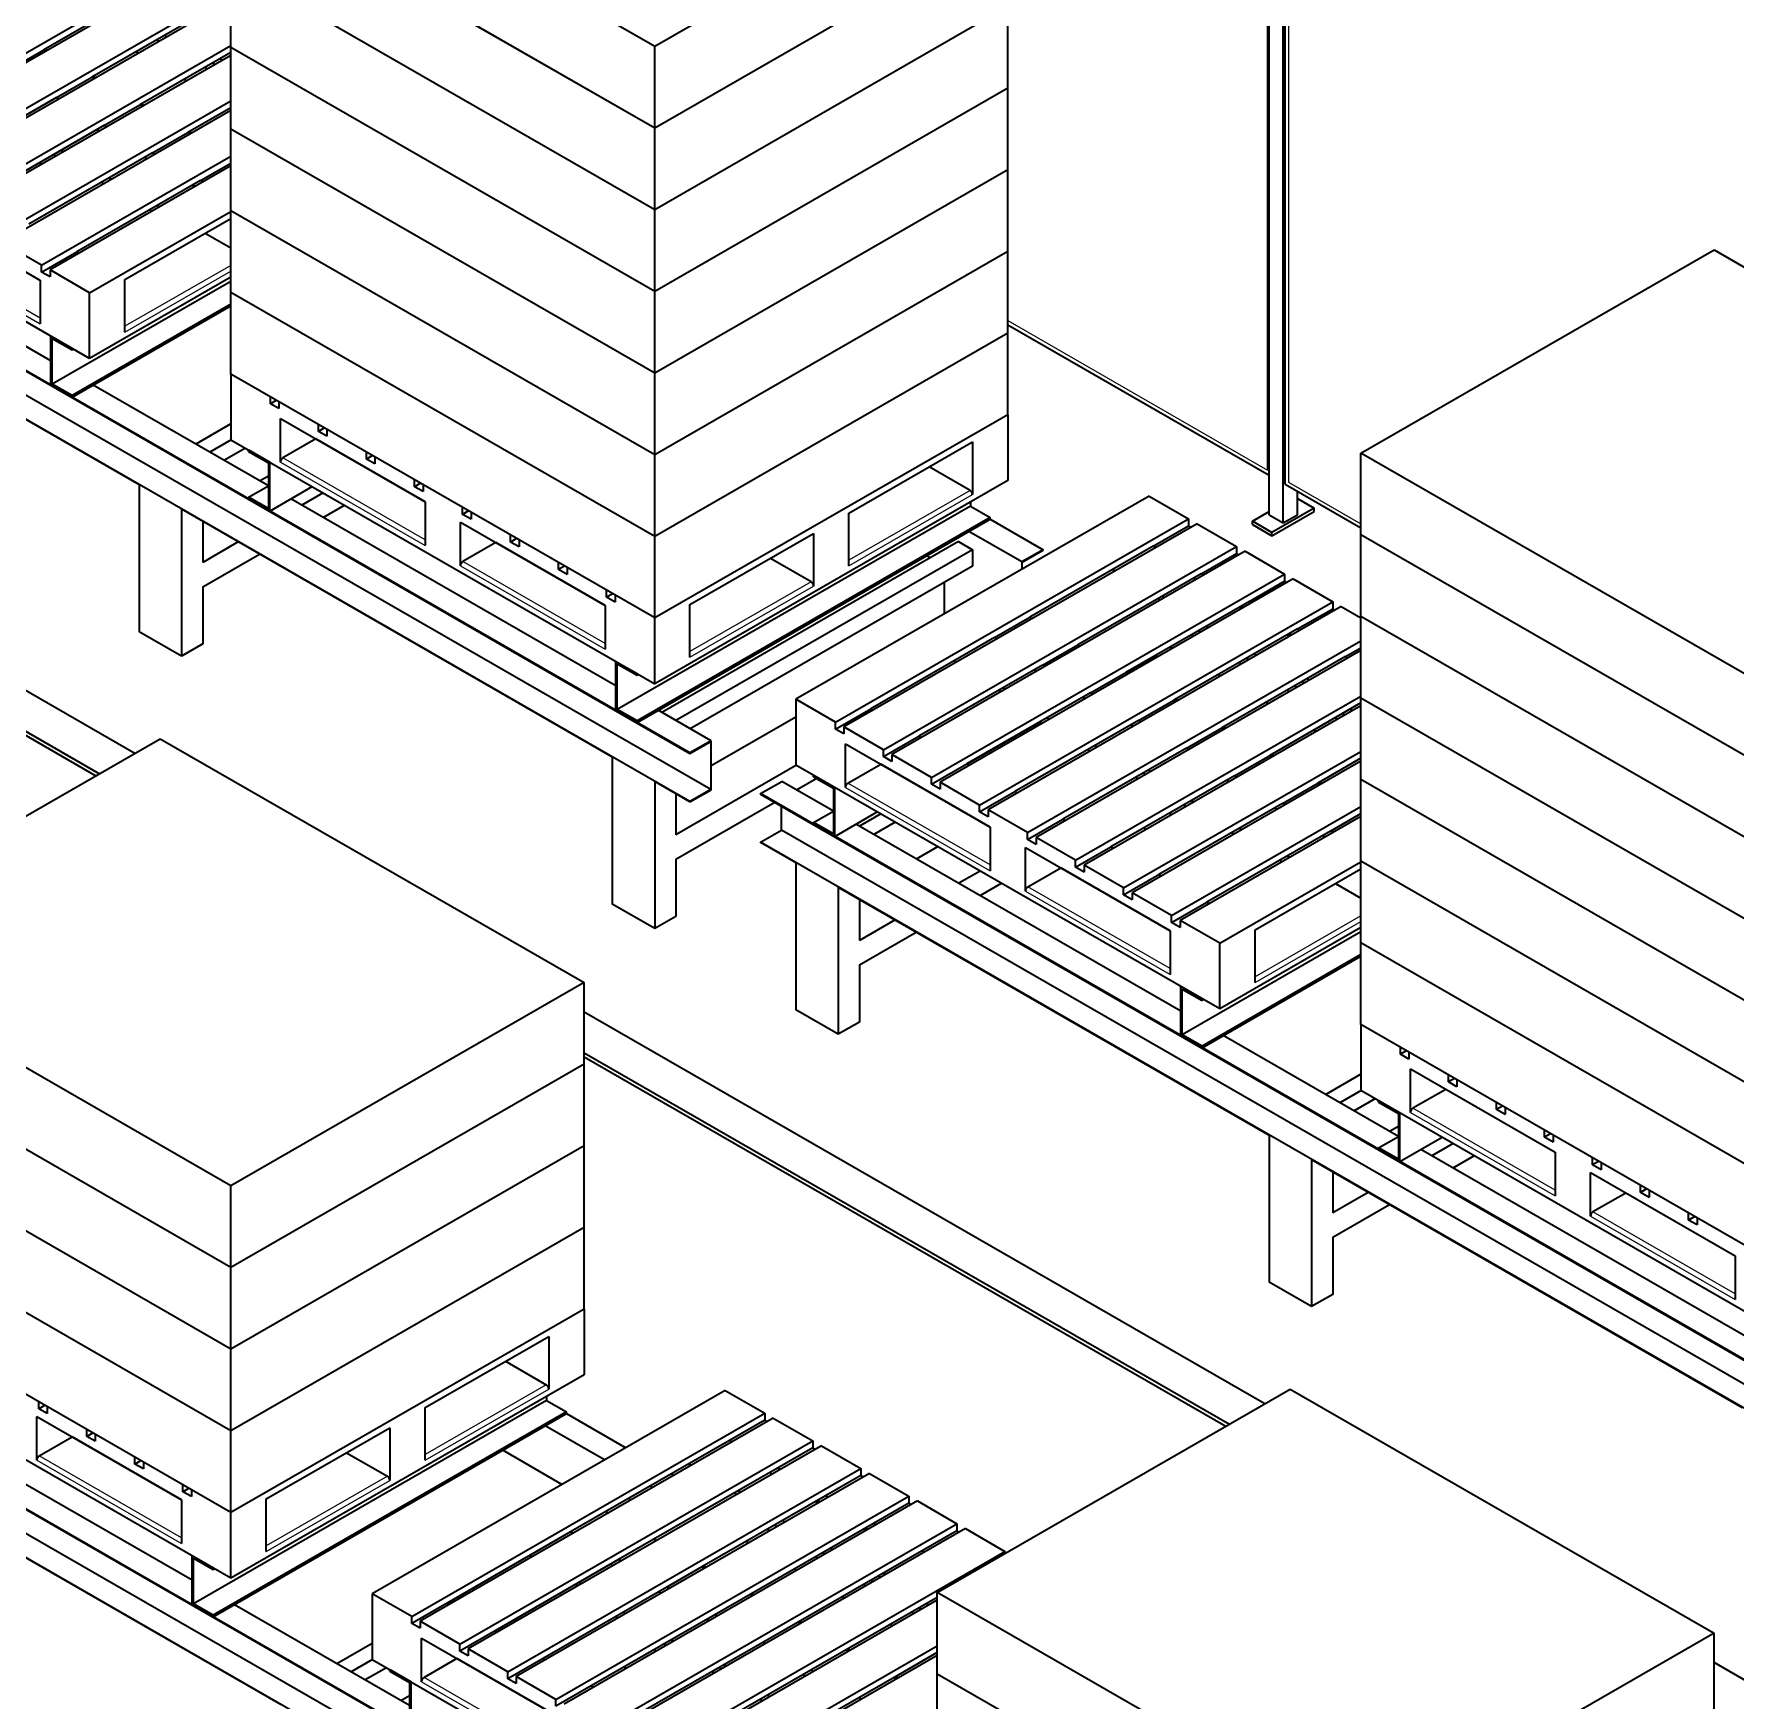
# Model space of a CAD drawing. Header units: millimetres. Extents: x 0 to 84100, y 0 to 59400.
# Drawn here: x 59132 to 62540, y 23978 to 27317 of the extents above; entities that cross this region are included whole.
import ezdxf

# ---------------------------------------------------------------- set-up
doc = ezdxf.new("R2010")
doc.units = ezdxf.units.MM
doc.header["$LTSCALE"] = 100
doc.layers.add('Visible (ISO)', color=7, linetype='Continuous', lineweight=35)
doc.layers.add('Visible Narrow (ISO)', color=7, linetype='Continuous', lineweight=25)

msp = doc.modelspace()

# ---------------------------------------------------------------- linework, layer by layer
at = {"layer": 'Visible (ISO)'}
for p, q in [((61605.61, 26354.1), (61605.61, 28227.92)), ((61633.89, 26337.81), (61633.89, 28211.63)), ((61637.43, 26415.06), (61637.43, 28213.66)), ((60375.24, 27291.79), (59548.54, 27767.85)), ((61082.35, 27698.99), (60375.24, 27291.79)), ((60375.24, 27128.28), (59526.71, 27616.92)), ((60375.24, 27128.27), (59526.71, 27616.91)), ((61082.35, 27535.48), (60375.24, 27128.28)), ((61082.35, 27535.47), (60375.24, 27128.27)), ((58763.04, 27075.58), (59470.15, 27482.78)), ((59487.12, 27473.01), (58780.01, 27065.81)), ((60375.24, 26964.76), (59526.71, 27453.4)), ((60375.24, 26964.76), (59526.71, 27453.39)), ((59526.71, 27289.88), (59526.71, 27453.39)), ((58859.21, 27020.2), (59526.71, 27404.6)), ((59399.44, 27428.16), (59151.95, 27285.64)), ((59526.71, 27385.05), (58876.18, 27010.43)), ((59495.6, 27372.78), (59248.12, 27230.26)), ((61082.35, 27371.96), (60375.24, 26964.76)), ((61082.35, 27371.95), (60375.24, 26964.76)), ((61082.35, 27208.44), (61082.35, 27371.95)), ((59378.91, 27305.59), (59383.82, 27302.76)), ((59398.29, 27311.09), (59393.39, 27313.92)), ((58955.37, 26964.83), (59526.71, 27293.84)), ((59526.71, 27274.29), (58972.34, 26955.05)), ((59081.24, 27244.92), (59151.95, 27285.64)), ((59151.95, 27285.64), (59156.85, 27282.82)), ((59160.04, 27284.66), (59155.14, 27287.48)), ((59341.39, 27278.33), (59336.49, 27281.15)), ((59526.71, 27279.94), (59344.28, 27174.88)), ((59505.17, 27267.53), (59510.07, 27264.71)), ((60375.24, 26801.25), (59526.71, 27289.88)), ((59526.71, 27289.87), (59526.72, 27289.88)), ((60375.24, 26801.24), (59526.71, 27289.87)), ((59526.71, 27126.36), (59526.71, 27289.87)), ((60375.24, 27128.28), (60375.24, 27291.79)), ((59177.41, 27189.54), (59248.12, 27230.26)), ((59248.12, 27230.26), (59253.02, 27227.44)), ((59256.21, 27229.28), (59251.31, 27232.1)), ((59475.08, 27250.21), (59479.98, 27247.38)), ((59494.45, 27255.72), (59489.55, 27258.54)), ((59437.56, 27222.95), (59432.65, 27225.77)), ((61082.35, 27208.44), (60375.24, 26801.25)), ((61082.35, 27208.43), (60375.24, 26801.24)), ((61082.35, 27208.44), (61082.35, 27208.43)), ((61082.35, 27044.92), (61082.35, 27208.43)), ((59177.41, 27189.54), (58929.92, 27047.03)), ((59051.54, 26909.45), (59526.71, 27183.08)), ((59526.71, 27163.54), (59068.51, 26899.67)), ((59182.31, 27186.72), (59177.41, 27189.54)), ((59273.57, 27134.17), (59344.28, 27174.88)), ((59344.28, 27174.88), (59349.19, 27172.06)), ((59352.38, 27173.9), (59347.47, 27176.72)), ((59526.71, 27169.18), (59440.45, 27119.51)), ((59243.87, 26667.06), (58440.43, 27129.74)), ((59273.57, 27134.17), (59026.08, 26991.65)), ((59278.47, 27131.34), (59273.57, 27134.17)), ((60375.24, 26964.76), (60375.24, 27128.27)), ((59262.58, 27122.19), (59257.68, 27125.01)), ((59257.95, 27125.17), (59262.86, 27122.35)), ((59369.74, 27078.79), (59440.45, 27119.51)), ((59440.45, 27119.51), (59445.35, 27116.68)), ((59448.54, 27118.52), (59443.64, 27121.34)), ((60375.24, 26637.73), (59526.71, 27126.36)), ((60375.24, 26637.72), (59526.71, 27126.36)), ((59526.71, 26962.85), (59526.71, 27126.36)), ((59526.71, 27126.36), (59526.72, 27126.36)), ((58354.54, 27080.27), (60445.95, 25875.91)), ((60445.95, 25876.73), (58355.25, 27080.68)), ((59369.74, 27078.79), (59122.25, 26936.27)), ((59144.88, 27060.06), (59144.88, 27054.41)), ((59147.71, 26854.07), (59526.71, 27072.32)), ((59176.26, 27072.48), (59171.35, 27075.3)), ((59186.97, 27084.29), (59191.87, 27081.47)), ((59358.75, 27066.81), (59353.85, 27069.64)), ((59354.12, 27069.79), (59359.02, 27066.97)), ((59374.64, 27075.96), (59369.74, 27078.79)), ((60487.67, 25803.46), (58366.35, 27025.05)), ((59166.09, 26662.61), (58515.55, 27037.23)), ((59526.71, 27052.78), (59164.68, 26844.3)), ((59283.14, 27028.92), (59288.04, 27026.09)), ((59465.9, 27023.41), (59526.71, 27058.43)), ((61082.35, 27044.92), (60375.24, 26637.73)), ((61082.35, 27044.92), (60375.24, 26637.72)), ((61082.35, 26881.41), (61082.35, 27044.92)), ((61082.35, 27044.92), (61082.35, 27044.92)), ((60445.95, 25779.44), (58324.63, 27001.03)), ((58854.96, 26990.76), (59144.88, 26823.81)), ((59465.9, 27023.41), (59218.42, 26880.89)), ((59272.42, 27017.1), (59267.52, 27019.92)), ((59454.92, 27011.43), (59450.01, 27014.26)), ((59450.29, 27014.41), (59455.19, 27011.59)), ((59470.81, 27020.58), (59465.9, 27023.41)), ((59243.87, 26798.69), (59526.71, 26961.57)), ((59368.59, 26961.72), (59363.69, 26964.54)), ((59379.3, 26973.54), (59384.21, 26970.71)), ((60375.24, 26474.21), (59526.71, 26962.85)), ((60375.24, 26474.2), (59526.71, 26962.84)), ((59526.71, 26799.33), (59526.71, 26962.84)), ((59526.71, 26962.84), (59526.72, 26962.84)), ((60375.24, 26801.25), (60375.24, 26964.76)), ((59144.88, 26823.5), (58925.68, 26949.73)), ((59314.58, 26825.51), (59526.71, 26947.67)), ((59342.87, 26413.85), (58480.2, 26910.62)), ((59147.71, 26854.07), (59068.51, 26899.67)), ((59475.47, 26918.16), (59526.71, 26888.65)), ((59147.71, 26840.17), (59218.42, 26880.89)), ((59218.42, 26880.89), (59223.32, 26878.07)), ((61082.35, 26881.41), (60375.24, 26474.21)), ((61082.35, 26881.4), (60375.24, 26474.2)), ((61082.35, 26717.89), (61082.35, 26881.4)), ((61082.35, 26881.4), (61082.35, 26881.4)), ((61789.46, 26477.4), (62496.56, 26884.6)), ((62496.56, 26884.6), (63345.09, 26395.96)), ((59144.88, 26823.81), (59144.88, 26736.34)), ((59147.71, 26840.17), (59147.71, 26854.07)), ((59164.68, 26830.4), (59147.71, 26840.17)), ((59243.87, 26798.69), (59164.68, 26844.3)), ((59164.68, 26844.3), (59164.68, 26830.4)), ((59526.71, 26821.43), (59168.92, 26615.39)), ((59526.71, 26829.94), (59243.87, 26667.06)), ((59314.58, 26720.05), (59314.58, 26825.51)), ((59243.87, 26667.06), (59243.87, 26798.69)), ((60375.24, 26310.69), (59526.71, 26799.33)), ((60375.24, 26310.68), (59526.71, 26799.32)), ((59526.71, 26635.81), (59526.71, 26799.32)), ((59526.71, 26799.32), (59526.72, 26799.32)), ((60375.24, 26637.73), (60375.24, 26801.24)), ((59526.71, 26775.83), (59208.52, 26592.59)), ((59208.52, 26589.32), (59526.71, 26772.56)), ((61082.35, 26734.71), (61605.61, 26433.38)), ((59166.09, 26711.86), (59208.52, 26687.42)), ((59166.09, 26613.75), (59166.09, 26711.86)), ((59168.92, 26615.39), (59168.92, 26706.96)), ((59168.92, 26706.96), (59208.52, 26684.15)), ((59208.52, 26684.15), (59208.52, 26687.42)), ((59208.52, 26684.15), (59211.36, 26685.79)), ((61082.35, 26717.89), (60375.24, 26310.69)), ((61082.35, 26717.88), (60375.24, 26310.68)), ((61082.35, 26717.89), (61082.35, 26717.88)), ((61082.35, 26554.37), (61082.35, 26717.88)), ((59334.04, 25875.9), (57971.08, 26660.77)), ((60375.24, 26147.18), (59526.71, 26635.81)), ((59526.72, 26635.81), (59526.72, 26504.19)), ((60375.24, 26474.21), (60375.24, 26637.72)), ((59166.09, 26613.75), (59208.52, 26589.32)), ((59208.52, 26592.59), (59168.92, 26615.39)), ((59208.52, 26589.32), (59208.52, 26592.59)), ((59601.66, 26411.79), (59250.94, 26613.75)), ((59605.91, 26576.31), (59605.91, 26590.2)), ((59617.98, 26583.26), (59605.91, 26576.31)), ((57971.08, 26579.33), (59263.33, 25835.18)), ((57971.08, 26571.16), (59256.23, 25831.09)), ((59622.88, 26566.53), (59605.91, 26576.31)), ((59622.88, 26580.43), (59622.88, 26566.53)), ((61082.35, 26554.37), (60375.24, 26147.18)), ((61082.35, 26554.37), (61082.35, 26422.75)), ((59526.72, 26536.19), (59456.17, 26495.57)), ((59625.71, 26459.44), (59625.71, 26546.92)), ((59625.71, 26546.92), (59915.62, 26379.97)), ((59702.08, 26520.93), (59702.08, 26534.83)), ((59714.14, 26527.88), (59702.08, 26520.93)), ((59719.05, 26511.16), (59702.08, 26520.93)), ((59719.05, 26525.05), (59719.05, 26511.16)), ((59527.21, 26503.9), (59484.45, 26479.28)), ((59555.6, 26487.55), (59512.85, 26462.93)), ((59526.72, 26504.19), (60375.24, 26015.55)), ((59562.07, 26483.83), (59604.5, 26459.39)), ((59562.07, 26480.56), (59562.07, 26483.83)), ((59562.07, 26480.56), (59601.67, 26457.75)), ((59696.42, 26505.88), (59630.66, 26468.02)), ((59696.42, 26506.2), (59696.42, 26505.88)), ((59696.42, 26505.88), (59696.7, 26506.04)), ((59915.62, 26379.65), (59696.42, 26505.88)), ((59712.31, 26497.05), (59712.04, 26496.89)), ((60764.15, 26357.24), (61011.64, 26499.75)), ((61011.64, 26499.75), (61011.64, 26394.29)), ((59601.67, 26457.75), (59601.67, 26366.19)), ((59604.5, 26361.29), (59604.5, 26459.39)), ((59776.01, 26460.05), (59776.28, 26460.21)), ((59798.26, 26447.55), (59797.99, 26447.4)), ((59798.24, 26465.55), (59798.24, 26479.45)), ((59810.31, 26472.5), (59798.24, 26465.55)), ((59815.22, 26455.78), (59798.24, 26465.55)), ((59815.22, 26469.67), (59815.22, 26455.78)), ((60375.24, 26310.69), (60375.24, 26474.2)), ((61006.69, 26402.86), (60925.04, 26449.88)), ((62637.99, 25988.76), (61789.46, 26477.4)), ((61789.46, 26313.89), (61789.46, 26477.4)), ((59342.87, 26413.85), (59342.87, 26119.53)), ((59562.07, 26388.99), (59601.67, 26411.79)), ((59584.05, 26421.93), (59601.67, 26432.07)), ((59840.58, 26422.87), (59840.85, 26423.03)), ((59894.41, 26410.17), (59894.41, 26424.07)), ((59906.48, 26417.12), (59894.41, 26410.17)), ((59911.38, 26414.3), (59911.38, 26400.4)), ((61082.35, 26422.75), (60375.24, 26015.55)), ((61637.43, 26415.06), (61789.46, 26327.51)), ((59601.67, 26366.19), (59562.07, 26388.99)), ((59562.07, 26385.72), (59562.07, 26388.99)), ((59562.07, 26385.72), (59604.5, 26361.29)), ((59604.5, 26361.29), (59689.68, 26410.34)), ((60297.46, 26011.1), (59646.92, 26385.72)), ((59711.66, 26397.68), (59668.9, 26373.06)), ((59911.38, 26400.4), (59894.41, 26410.17)), ((59915.62, 26379.97), (59915.62, 26292.49)), ((61365.19, 26391.49), (60658.09, 25984.3)), ((61007.4, 26379.58), (61007.4, 26371.07)), ((61365.19, 26391.49), (61444.39, 26345.89)), ((61662.18, 26354.1), (61662.18, 26400.81)), ((61662.18, 26386.67), (61695.77, 26367.33)), ((59427.72, 26364.98), (59427.72, 26070.67)), ((60290.39, 25868.2), (59427.72, 26364.98)), ((59711.5, 26348.54), (59754.25, 26373.16)), ((59990.58, 26354.79), (59990.58, 26368.69)), ((60002.64, 26361.74), (59990.58, 26354.79)), ((60007.55, 26345.02), (59990.58, 26354.79)), ((60007.55, 26358.92), (60007.55, 26345.02)), ((61007.4, 26371.07), (60300.29, 25963.88)), ((61047, 26348.27), (60339.89, 25941.08)), ((60339.89, 25937.81), (61047, 26345)), ((60737.28, 25938.69), (61444.39, 26345.89)), ((60764.15, 26251.77), (60764.15, 26357.24)), ((61007.4, 26371.07), (61047, 26348.27)), ((61047, 26345), (61047, 26348.27)), ((61047, 26345), (61153.06, 26283.92)), ((61444.39, 26345.89), (61444.39, 26331.99)), ((61572.02, 26340.86), (61605.61, 26360.21)), ((61605.61, 26354.1), (61633.89, 26337.81)), ((61695.77, 26367.33), (61610.91, 26318.47)), ((61610.91, 26311.93), (61695.77, 26360.79)), ((61633.89, 26337.81), (61662.18, 26354.1)), ((61695.77, 26360.79), (61695.77, 26367.33)), ((59470.15, 26340.55), (59470.15, 26258.61)), ((59986.34, 26251.77), (59986.34, 26339.25)), ((59986.34, 26339.25), (60276.25, 26172.3)), ((60086.74, 26299.41), (60086.74, 26313.31)), ((60375.24, 26147.18), (60375.24, 26310.68)), ((60445.95, 26174), (60693.44, 26316.52)), ((60693.44, 26316.52), (60693.44, 26211.05)), ((61461.36, 26336.12), (60754.25, 25928.92)), ((61110.63, 26259.49), (61004.57, 26320.57)), ((61373.68, 26291.27), (61444.39, 26331.99)), ((61444.39, 26331.99), (61449.29, 26329.17)), ((61461.36, 26336.12), (61540.56, 26290.51)), ((61572.02, 26334.32), (61572.02, 26340.86)), ((61610.91, 26318.47), (61572.02, 26340.86)), ((61572.02, 26334.32), (61610.91, 26311.93)), ((61610.91, 26311.93), (61610.91, 26318.47)), ((62637.99, 25825.25), (61789.46, 26313.89)), ((61789.46, 26313.88), (61789.46, 26313.89)), ((62637.99, 25825.25), (61789.46, 26313.88)), ((61789.46, 26150.37), (61789.46, 26313.88)), ((59541.3, 26299.58), (59470.15, 26258.61)), ((60057.05, 26298.21), (59991.28, 26260.35)), ((60057.05, 26298.53), (60057.05, 26298.21)), ((60276.25, 26171.98), (60057.05, 26298.21)), ((60098.81, 26306.36), (60086.74, 26299.41)), ((60103.71, 26289.64), (60086.74, 26299.41)), ((60103.71, 26303.54), (60103.71, 26289.64)), ((60983.36, 26300.08), (60389.5, 25958.1)), ((61011.64, 26283.8), (60417.78, 25941.81)), ((60833.45, 25883.31), (61540.56, 26290.51)), ((61557.53, 26280.74), (60850.42, 25873.54)), ((60983.36, 26300.08), (61011.64, 26283.8)), ((61011.64, 26283.8), (61011.64, 26251.09)), ((61153.06, 26283.92), (61110.63, 26259.49)), ((61111.34, 26259.08), (61153.06, 26283.1)), ((61373.68, 26291.27), (61126.19, 26148.75)), ((61153.06, 26283.1), (61153.06, 26283.92)), ((61378.58, 26288.45), (61373.68, 26291.27)), ((61469.85, 26235.89), (61540.56, 26276.61)), ((61540.56, 26290.51), (61540.56, 26276.61)), ((61540.56, 26276.61), (61545.46, 26273.79)), ((61557.53, 26280.74), (61636.72, 26235.13)), ((59470.15, 26209.55), (59583.89, 26275.05)), ((60182.91, 26244.04), (60182.91, 26257.93)), ((60194.98, 26250.98), (60182.91, 26244.04)), ((60199.88, 26234.26), (60182.91, 26244.04)), ((60199.88, 26248.16), (60199.88, 26234.26)), ((61011.64, 26251.09), (60446.17, 25925.46)), ((60688.49, 26219.63), (60606.84, 26266.65)), ((60926.57, 26267.38), (60919.39, 26271.52)), ((61110.63, 26259.49), (61110.63, 26244.9)), ((61111.34, 26245.31), (61111.34, 26259.08)), ((61294.48, 26240.02), (61294.48, 26245.66)), ((59470.15, 26209.55), (59470.15, 26095.1)), ((60929.62, 25827.93), (61636.72, 26235.13)), ((61653.69, 26225.36), (60946.59, 25818.16)), ((60955.07, 26218.52), (60955.07, 26155.32)), ((61469.85, 26235.89), (61222.36, 26093.37)), ((61454.23, 26226.9), (61459.13, 26224.07)), ((61474.75, 26233.07), (61469.85, 26235.89)), ((61566.01, 26180.51), (61636.72, 26221.23)), ((61636.72, 26235.13), (61636.72, 26221.23)), ((61636.72, 26221.23), (61641.63, 26218.41)), ((61653.69, 26225.36), (61732.89, 26179.75)), ((60279.08, 26188.66), (60279.08, 26202.55)), ((60291.14, 26195.61), (60279.08, 26188.66)), ((60296.05, 26178.88), (60279.08, 26188.66)), ((60296.05, 26192.78), (60296.05, 26178.88)), ((60445.95, 26068.53), (60445.95, 26174)), ((61025.78, 25772.56), (61732.89, 26179.75)), ((61566.01, 26180.51), (61318.52, 26037.99)), ((61383.24, 26186.02), (61388.15, 26183.2)), ((61393.48, 26186.27), (61393.48, 26191.91)), ((61570.91, 26177.69), (61566.01, 26180.51)), ((61732.89, 26179.75), (61732.89, 26165.85)), ((60276.25, 26172.3), (60276.25, 26084.82)), ((60375.24, 26015.55), (60375.24, 26147.18)), ((61749.86, 26169.98), (61042.75, 25762.78)), ((61055.48, 26108.03), (61126.19, 26148.75)), ((61126.19, 26148.75), (61131.09, 26145.93)), ((61547.22, 26169.69), (61552.12, 26166.87)), ((61550.4, 26171.52), (61555.3, 26168.7)), ((61662.18, 26125.13), (61732.89, 26165.85)), ((61732.89, 26165.85), (61737.79, 26163.03)), ((61749.86, 26169.98), (61789.46, 26147.18)), ((62637.99, 25661.74), (61789.46, 26150.37)), ((61789.46, 26150.36), (61789.46, 26150.37)), ((62637.99, 25661.73), (61789.46, 26150.36)), ((61789.46, 25986.86), (61789.46, 26150.36)), ((59427.72, 26070.67), (59342.87, 26119.53)), ((61055.48, 26108.03), (60807.99, 25965.51)), ((61060.38, 26105.21), (61055.48, 26108.03)), ((61662.18, 26125.13), (61414.69, 25982.62)), ((61449.32, 26113.32), (61454.23, 26110.49)), ((61468.7, 26118.83), (61463.79, 26121.65)), ((61479.41, 26130.64), (61484.31, 26127.82)), ((61643.38, 26114.31), (61648.29, 26111.49)), ((61646.56, 26116.14), (61651.46, 26113.32)), ((61667.08, 26122.31), (61662.18, 26125.13)), ((59470.15, 26095.1), (59427.72, 26070.67)), ((61121.95, 25717.18), (61789.46, 26101.57)), ((61789.46, 26082.02), (61138.92, 25707.4)), ((61151.65, 26052.65), (61222.36, 26093.37)), ((61222.36, 26093.37), (61227.26, 26090.55)), ((61379.34, 26072.05), (61319.36, 26037.51)), ((61378.5, 26072.53), (61379.34, 26072.05)), ((61379.34, 26072.05), (61379.34, 26067.37)), ((61411.8, 26086.06), (61406.9, 26088.88)), ((61575.58, 26075.26), (61580.48, 26072.44)), ((61758.34, 26069.76), (61789.46, 26087.67)), ((60297.46, 26060.34), (60339.89, 26035.91)), ((60297.46, 25962.24), (60297.46, 26060.34)), ((60300.29, 25963.88), (60300.29, 26055.44)), ((60300.29, 26055.44), (60339.89, 26032.64)), ((61151.65, 26052.65), (60904.16, 25910.13)), ((60976.28, 26056.78), (60976.28, 26062.43)), ((61136.03, 26043.66), (61140.93, 26040.84)), ((61156.55, 26049.83), (61151.65, 26052.65)), ((61247.81, 25997.27), (61318.52, 26037.99)), ((61318.52, 26037.99), (61323.43, 26035.17)), ((61758.34, 26069.76), (61510.86, 25927.24)), ((61545.49, 26057.94), (61550.39, 26055.11)), ((61564.86, 26063.45), (61559.96, 26066.27)), ((61763.25, 26066.93), (61758.34, 26069.76)), ((60339.89, 26032.64), (60339.89, 26035.91)), ((60339.89, 26032.64), (60342.73, 26034.28)), ((61065.05, 26002.78), (61069.95, 25999.96)), ((61075.28, 26003.03), (61075.28, 26008.68)), ((61507.97, 26030.68), (61503.06, 26033.51)), ((61641.66, 26002.56), (61646.56, 25999.74)), ((61661.03, 26008.07), (61656.13, 26010.89)), ((61671.74, 26019.89), (61676.65, 26017.06)), ((61683.39, 26026.59), (61683.39, 26020.95)), ((60737.28, 25938.69), (60658.09, 25984.3)), ((60658.09, 25984.3), (60658.09, 25852.67)), ((61247.81, 25997.27), (61000.33, 25854.76)), ((61218.12, 25661.8), (61789.46, 25990.81)), ((61236.83, 25985.3), (61231.92, 25988.12)), ((61232.2, 25988.28), (61237.1, 25985.46)), ((61233.03, 25987.8), (61232.76, 25987.64)), ((61789.46, 25971.27), (61235.09, 25652.03)), ((61252.72, 25994.45), (61247.81, 25997.27)), ((61343.98, 25941.9), (61414.69, 25982.62)), ((61414.69, 25982.62), (61419.59, 25979.79)), ((61422.78, 25981.63), (61417.88, 25984.45)), ((61604.13, 25975.3), (61599.23, 25978.13)), ((61789.46, 25976.91), (61607.02, 25871.86)), ((62637.99, 25498.22), (61789.46, 25986.86)), ((62637.99, 25498.21), (61789.46, 25986.85)), ((61789.46, 25823.34), (61789.46, 25986.85)), ((61789.46, 25986.85), (61789.46, 25986.85)), ((60297.46, 25962.24), (60339.89, 25937.81)), ((60339.89, 25941.08), (60300.29, 25963.88)), ((60339.89, 25937.81), (60339.89, 25941.08)), ((60488.38, 25901.16), (60382.31, 25962.24)), ((60488.38, 25851.41), (60658.09, 25949.14)), ((60737.28, 25924.79), (60807.99, 25965.51)), ((60737.28, 25924.79), (60737.28, 25938.69)), ((60807.99, 25965.51), (60812.9, 25962.69)), ((61146.43, 25937.93), (61001.16, 25854.28)), ((61343.98, 25941.9), (61096.49, 25799.38)), ((61150.5, 25935.59), (61145.6, 25938.41)), ((61161.21, 25947.4), (61166.12, 25944.58)), ((61348.88, 25939.07), (61343.98, 25941.9)), ((61737.82, 25947.18), (61742.73, 25944.36)), ((61757.2, 25952.69), (61752.29, 25955.51)), ((61767.91, 25964.51), (61772.81, 25961.68)), ((58678.19, 25498.21), (59385.29, 25905.41)), ((59385.29, 25905.41), (60233.82, 25416.77)), ((60488.38, 25901.16), (60445.95, 25876.73)), ((60488.38, 25803.05), (60488.38, 25901.16)), ((60754.25, 25915.02), (60737.28, 25924.79)), ((60833.45, 25883.31), (60754.25, 25928.92)), ((60754.25, 25928.92), (60754.25, 25915.02)), ((60833.45, 25869.42), (60904.16, 25910.13)), ((60904.16, 25910.13), (60909.06, 25907.31)), ((61332.99, 25929.92), (61328.09, 25932.75)), ((61328.36, 25932.9), (61333.27, 25930.08)), ((61440.15, 25886.52), (61510.86, 25927.24)), ((61510.86, 25927.24), (61515.76, 25924.41)), ((61518.95, 25926.25), (61514.05, 25929.07)), ((61700.3, 25919.92), (61695.4, 25922.75)), ((60290.39, 25868.2), (60290.39, 25573.89)), ((60445.95, 25875.91), (60487.67, 25899.93)), ((60445.95, 25876.73), (60445.95, 25875.91)), ((60487.67, 25899.93), (60487.67, 25803.46)), ((60757.08, 25807.93), (60757.08, 25895.41)), ((60757.08, 25895.41), (61047, 25728.46)), ((60833.45, 25869.42), (60833.45, 25883.31)), ((60850.42, 25859.64), (60833.45, 25869.42)), ((60929.62, 25827.93), (60850.42, 25873.54)), ((60850.42, 25873.54), (60850.42, 25859.64)), ((61440.15, 25886.52), (61192.66, 25744)), ((61246.67, 25880.21), (61241.76, 25883.03)), ((61257.38, 25892.03), (61262.28, 25889.2)), ((61314.28, 25606.42), (61789.46, 25880.06)), ((61445.05, 25883.69), (61440.15, 25886.52)), ((61536.31, 25831.14), (61607.02, 25871.86)), ((61607.02, 25871.86), (61611.93, 25869.03)), ((61615.12, 25870.87), (61610.21, 25873.7)), ((61789.46, 25866.16), (61703.19, 25816.48)), ((60659.18, 25852.04), (60417.67, 25712.96)), ((61506.61, 25364.04), (60658.09, 25852.67)), ((60693.44, 25832.31), (60735.87, 25807.88)), ((60693.44, 25829.04), (60693.44, 25832.31)), ((60762.03, 25816.5), (60827.79, 25854.37)), ((60827.79, 25854.69), (60827.79, 25854.37)), ((60827.79, 25854.37), (60828.07, 25854.53)), ((61047, 25728.14), (60827.79, 25854.37)), ((60843.68, 25845.54), (60843.41, 25845.38)), ((60929.62, 25814.04), (61000.33, 25854.76)), ((61000.33, 25854.76), (61005.23, 25851.93)), ((61789.46, 25860.51), (61331.25, 25596.65)), ((61353.55, 25836.65), (61358.45, 25833.82)), ((61365.19, 25843.35), (61365.19, 25837.71)), ((60375.24, 25819.34), (60375.24, 25525.02)), ((60445.95, 25778.62), (60375.24, 25819.34)), ((60487.67, 25803.46), (60445.95, 25779.44)), ((60445.95, 25778.62), (60488.38, 25803.05)), ((60587.38, 25795.29), (60629.8, 25819.72)), ((60733.03, 25760.27), (60629.8, 25819.72)), ((60659.02, 25802.89), (60698.93, 25825.88)), ((60693.44, 25829.04), (60733.04, 25806.24)), ((60733.04, 25806.24), (60733.04, 25714.67)), ((60735.87, 25709.78), (60735.87, 25807.88)), ((60907.38, 25808.54), (60907.65, 25808.7)), ((60914.83, 25804.56), (60914.56, 25804.41)), ((60929.62, 25814.04), (60929.62, 25827.93)), ((60946.59, 25804.26), (60929.62, 25814.04)), ((61025.78, 25772.56), (60946.59, 25818.16)), ((60946.59, 25818.16), (60946.59, 25804.26)), ((61025.78, 25758.66), (61096.49, 25799.38)), ((61096.49, 25799.38), (61101.4, 25796.55)), ((61536.31, 25831.14), (61288.83, 25688.62)), ((61342.83, 25824.83), (61337.93, 25827.65)), ((61525.33, 25819.16), (61520.42, 25821.99)), ((61520.7, 25822.15), (61525.6, 25819.32)), ((61541.22, 25828.32), (61536.31, 25831.14)), ((61632.48, 25775.76), (61703.19, 25816.48)), ((61703.19, 25816.48), (61708.09, 25813.66)), ((61711.28, 25815.49), (61706.38, 25818.32)), ((62637.99, 25334.7), (61789.46, 25823.34)), ((62637.99, 25334.69), (61789.46, 25823.33)), ((61789.46, 25659.82), (61789.46, 25823.33)), ((61789.46, 25823.33), (61789.46, 25823.33)), ((60417.67, 25794.91), (60417.67, 25712.96)), ((60417.67, 25663.91), (60615.88, 25778.05)), ((60445.95, 25779.44), (60445.95, 25778.62)), ((60587.38, 25794.47), (60587.38, 25795.29)), ((62708.7, 24573.7), (60587.38, 25795.29)), ((60587.38, 25794.47), (62708.7, 24572.88)), ((60629.1, 25722.02), (60629.1, 25770.44)), ((60943.23, 25788.21), (60942.95, 25788.06)), ((61025.78, 25758.66), (61025.78, 25772.56)), ((61632.48, 25775.76), (61384.99, 25633.24)), ((61410.45, 25551.04), (61789.46, 25769.3)), ((61439, 25769.45), (61434.1, 25772.28)), ((61449.71, 25781.27), (61454.62, 25778.44)), ((61621.49, 25763.79), (61616.59, 25766.61)), ((61616.86, 25766.77), (61621.77, 25763.94)), ((61637.38, 25772.94), (61632.48, 25775.76)), ((60693.44, 25737.48), (60733.04, 25760.28)), ((60733.04, 25714.67), (60693.44, 25737.48)), ((60693.44, 25734.21), (60693.44, 25737.48)), ((60693.44, 25734.21), (60735.87, 25709.78)), ((60735.87, 25709.78), (60821.05, 25758.83)), ((61428.83, 25359.59), (60778.29, 25734.21)), ((60828.23, 25754.69), (60785.48, 25730.07)), ((60856.62, 25738.34), (60813.87, 25713.72)), ((61042.75, 25748.89), (61025.78, 25758.66)), ((61028.35, 25738.88), (61028.63, 25739.03)), ((61121.95, 25717.18), (61042.75, 25762.78)), ((61042.75, 25762.78), (61042.75, 25748.89)), ((61121.95, 25703.28), (61192.66, 25744)), ((61192.66, 25744), (61197.56, 25741.18)), ((61407.62, 25757.03), (61407.62, 25751.38)), ((61789.46, 25749.75), (61427.42, 25541.27)), ((61728.65, 25720.38), (61789.46, 25755.4)), ((60587.38, 25698), (60629.1, 25722.02)), ((62708.7, 24476.41), (60587.38, 25698)), ((60587.38, 25697.18), (60587.38, 25698)), ((60658.09, 25656.46), (60587.38, 25697.18)), ((62750.42, 24500.44), (60629.1, 25722.02)), ((61047, 25728.46), (61047, 25640.98)), ((61121.95, 25703.28), (61121.95, 25717.18)), ((61138.92, 25693.51), (61121.95, 25703.28)), ((61218.12, 25661.8), (61138.92, 25707.4)), ((61138.92, 25707.4), (61138.92, 25693.51)), ((61359.57, 25723.71), (61354.67, 25726.54)), ((61728.65, 25720.38), (61481.16, 25577.86)), ((61535.17, 25714.07), (61530.26, 25716.9)), ((61545.88, 25725.89), (61550.78, 25723.07)), ((61717.66, 25708.41), (61712.76, 25711.23)), ((61713.03, 25711.39), (61717.93, 25708.57)), ((61733.55, 25717.56), (61728.65, 25720.38)), ((60417.67, 25663.91), (60417.67, 25549.45)), ((60899.27, 25664.54), (60942.03, 25689.16)), ((61117.71, 25600.26), (61117.71, 25687.74)), ((61117.71, 25687.74), (61407.62, 25520.79)), ((61218.12, 25647.9), (61288.83, 25688.62)), ((61218.12, 25647.9), (61218.12, 25661.8)), ((61288.83, 25688.62), (61293.73, 25685.8)), ((61642.04, 25670.51), (61646.95, 25667.69)), ((60658.09, 25656.46), (60658.09, 25362.14)), ((61026.88, 25640.3), (60984.12, 25615.68)), ((61122.66, 25608.83), (61188.42, 25646.7)), ((61188.42, 25647.02), (61188.42, 25646.7)), ((61407.62, 25520.47), (61188.42, 25646.7)), ((61235.09, 25638.13), (61218.12, 25647.9)), ((61314.28, 25606.42), (61235.09, 25652.03)), ((61235.09, 25652.03), (61235.09, 25638.13)), ((61314.28, 25592.52), (61384.99, 25633.24)), ((61384.99, 25633.24), (61389.9, 25630.42)), ((61506.61, 25495.66), (61789.46, 25658.54)), ((61577.33, 25522.48), (61789.46, 25644.64)), ((61631.33, 25658.69), (61626.43, 25661.52)), ((62637.99, 25171.18), (61789.46, 25659.82)), ((61789.46, 25659.81), (61789.46, 25659.82)), ((62637.99, 25171.18), (61789.46, 25659.81)), ((61789.46, 25496.3), (61789.46, 25659.81)), ((60742.94, 25607.6), (60742.94, 25313.28)), ((61605.61, 25110.82), (60742.94, 25607.6)), ((61026.71, 25591.15), (61069.47, 25615.77)), ((61314.28, 25592.52), (61314.28, 25606.42)), ((61410.45, 25551.04), (61331.25, 25596.65)), ((61331.25, 25596.65), (61331.25, 25582.75)), ((61738.21, 25615.13), (61789.46, 25585.62)), ((60375.24, 25525.02), (60290.39, 25573.89)), ((60785.37, 25583.17), (60785.37, 25501.22)), ((61331.25, 25582.75), (61314.28, 25592.52)), ((61410.45, 25537.14), (61481.16, 25577.86)), ((61481.16, 25577.86), (61486.06, 25575.04)), ((60417.67, 25549.45), (60375.24, 25525.02)), ((60856.51, 25542.19), (60785.37, 25501.22)), ((61410.45, 25537.14), (61410.45, 25551.04)), ((61427.42, 25527.37), (61410.45, 25537.14)), ((61506.61, 25495.66), (61427.42, 25541.27)), ((61427.42, 25541.27), (61427.42, 25527.37)), ((61789.46, 25526.92), (61506.61, 25364.04)), ((59526.72, 25009.58), (58678.19, 25498.21)), ((60785.37, 25452.17), (60899.11, 25517.67)), ((61407.62, 25520.79), (61407.62, 25433.31)), ((61789.46, 25518.41), (61431.66, 25312.37)), ((61506.61, 25364.04), (61506.61, 25495.66)), ((61577.33, 25417.02), (61577.33, 25522.48)), ((62637.99, 25007.67), (61789.46, 25496.3)), ((61789.46, 25496.29), (61789.46, 25496.3)), ((62637.99, 25007.66), (61789.46, 25496.29)), ((61789.46, 25332.78), (61789.46, 25496.29)), ((61789.46, 25472.8), (61471.26, 25289.56)), ((61471.26, 25286.29), (61789.46, 25469.53)), ((60785.37, 25452.17), (60785.37, 25337.71)), ((60233.82, 25416.77), (59526.72, 25009.58)), ((60233.82, 25253.26), (60233.82, 25416.77)), ((61428.83, 25408.83), (61471.26, 25384.4)), ((61428.83, 25310.72), (61428.83, 25408.83)), ((61431.66, 25312.37), (61431.66, 25403.93)), ((61431.66, 25403.93), (61471.26, 25381.13)), ((61596.79, 24572.87), (60233.82, 25357.75)), ((60742.94, 25313.28), (60658.09, 25362.14)), ((61471.26, 25381.13), (61471.26, 25384.4)), ((61471.26, 25381.13), (61474.1, 25382.76)), ((59526.72, 24846.07), (58678.19, 25334.7)), ((59526.72, 24846.06), (58678.19, 25334.69)), ((60785.37, 25337.71), (60742.94, 25313.28)), ((61789.46, 25332.78), (61789.46, 25201.16)), ((62637.99, 24844.15), (61789.46, 25332.78)), ((61428.83, 25310.72), (61471.26, 25286.29)), ((61471.26, 25289.56), (61431.66, 25312.37)), ((61471.26, 25286.29), (61471.26, 25289.56)), ((61864.4, 25108.76), (61513.69, 25310.72)), ((61868.65, 25273.28), (61868.65, 25287.18)), ((60233.82, 25253.26), (59526.72, 24846.07)), ((60233.82, 25253.26), (59526.72, 24846.06)), ((60233.82, 25276.31), (61526.07, 24532.15)), ((60233.82, 25268.13), (61518.98, 24528.06)), ((60233.82, 25253.26), (60233.82, 25253.26)), ((60233.82, 25089.75), (60233.82, 25253.26)), ((61880.72, 25280.23), (61868.65, 25273.28)), ((61885.62, 25263.51), (61868.65, 25273.28)), ((61885.62, 25277.41), (61885.62, 25263.51)), ((61789.46, 25233.17), (61718.91, 25192.54)), ((61888.45, 25156.42), (61888.45, 25243.89)), ((61888.45, 25243.89), (62178.37, 25076.94)), ((61964.82, 25217.9), (61964.82, 25231.8)), ((61976.89, 25224.85), (61964.82, 25217.9)), ((61981.79, 25222.03), (61981.79, 25208.13)), ((61789.95, 25200.88), (61747.2, 25176.25)), ((61789.46, 25201.16), (62637.99, 24712.52)), ((61959.16, 25202.86), (61893.4, 25164.99)), ((61959.16, 25203.17), (61959.16, 25202.86)), ((61959.16, 25202.86), (61959.44, 25203.02)), ((62178.37, 25076.63), (61959.16, 25202.86)), ((61981.79, 25208.13), (61964.82, 25217.9)), ((61975.05, 25194.02), (61974.78, 25193.87)), ((59526.72, 24682.55), (58678.19, 25171.19)), ((59526.72, 24682.54), (58678.19, 25171.18)), ((61818.34, 25184.52), (61775.59, 25159.9)), ((61824.81, 25180.8), (61867.24, 25156.37)), ((61824.81, 25177.53), (61824.81, 25180.8)), ((61824.81, 25177.53), (61864.41, 25154.73)), ((61864.41, 25154.73), (61864.41, 25063.16)), ((61867.24, 25058.26), (61867.24, 25156.37)), ((62038.75, 25157.03), (62039.02, 25157.19)), ((62060.99, 25162.52), (62060.99, 25176.42)), ((62073.05, 25169.47), (62060.99, 25162.52)), ((62077.96, 25152.75), (62060.99, 25162.52)), ((62077.96, 25166.65), (62077.96, 25152.75)), ((61846.79, 25118.9), (61864.41, 25129.05)), ((62061, 25144.53), (62060.73, 25144.37)), ((62103.32, 25119.84), (62103.59, 25120)), ((62157.15, 25107.14), (62157.15, 25121.04)), ((60233.82, 25089.75), (59526.72, 24682.55)), ((60233.82, 25089.74), (59526.72, 24682.54)), ((60233.82, 25089.74), (60233.82, 25089.74)), ((60233.82, 24926.23), (60233.82, 25089.74)), ((61605.61, 25110.82), (61605.61, 24816.5)), ((61824.81, 25085.96), (61864.41, 25108.77)), ((61864.41, 25063.16), (61824.81, 25085.96)), ((61824.81, 25082.69), (61824.81, 25085.96)), ((61824.81, 25082.69), (61867.24, 25058.26)), ((61867.24, 25058.26), (61952.42, 25107.32)), ((62560.2, 24708.07), (61909.67, 25082.69)), ((61974.4, 25094.66), (61931.65, 25070.04)), ((62169.22, 25114.09), (62157.15, 25107.14)), ((62174.12, 25097.37), (62157.15, 25107.14)), ((62174.12, 25111.27), (62174.12, 25097.37)), ((61690.46, 25061.96), (61690.46, 24767.64)), ((62553.13, 24565.18), (61690.46, 25061.96)), ((61974.24, 25045.51), (62016.99, 25070.13)), ((62178.37, 25076.94), (62178.37, 24989.47)), ((62253.32, 25051.77), (62253.32, 25065.66)), ((62265.39, 25058.71), (62253.32, 25051.77)), ((62270.29, 25041.99), (62253.32, 25051.77)), ((62270.29, 25055.89), (62270.29, 25041.99)), ((61732.89, 25037.52), (61732.89, 24955.58)), ((62249.08, 24948.75), (62249.08, 25036.22)), ((62249.08, 25036.22), (62538.99, 24869.27)), ((59526.72, 24519.03), (58678.19, 25007.67)), ((59526.72, 24519.02), (58678.19, 25007.66)), ((59526.72, 24846.07), (59526.72, 25009.58)), ((61804.04, 24996.55), (61732.89, 24955.58)), ((62319.79, 24995.19), (62254.03, 24957.32)), ((62319.79, 24995.5), (62319.79, 24995.19)), ((62538.99, 24868.96), (62319.79, 24995.19)), ((62349.49, 24996.39), (62349.49, 25010.29)), ((62361.55, 25003.34), (62349.49, 24996.39)), ((62366.46, 24986.61), (62349.49, 24996.39)), ((62366.46, 25000.51), (62366.46, 24986.61)), ((61732.89, 24906.53), (61846.63, 24972.03)), ((62445.65, 24941.01), (62445.65, 24954.91)), ((62457.72, 24947.96), (62445.65, 24941.01)), ((60233.82, 24926.23), (59526.72, 24519.03)), ((60233.82, 24926.22), (59526.72, 24519.02)), ((60233.82, 24926.22), (60233.82, 24926.22)), ((60233.82, 24762.71), (60233.82, 24926.22)), ((62462.62, 24931.24), (62445.65, 24941.01)), ((62462.62, 24945.13), (62462.62, 24931.24)), ((61732.89, 24906.53), (61732.89, 24792.07)), ((59526.72, 24355.51), (58678.19, 24844.15)), ((59526.72, 24682.55), (59526.72, 24846.06)), ((62538.99, 24869.27), (62538.99, 24781.8)), ((61690.46, 24767.64), (61605.61, 24816.5)), ((61732.89, 24792.07), (61690.46, 24767.64)), ((60233.82, 24762.71), (59526.72, 24355.51)), ((60233.82, 24762.71), (60233.82, 24631.09)), ((59526.72, 24223.89), (58678.19, 24712.52)), ((59915.62, 24565.57), (60163.11, 24708.09)), ((60163.11, 24708.09), (60163.11, 24602.63)), ((59526.72, 24519.03), (59526.72, 24682.54)), ((60728.8, 23433.55), (58607.48, 24655.14)), ((58607.48, 24654.32), (60728.8, 23432.73)), ((60076.51, 24658.22), (60158.16, 24611.2)), ((60233.82, 24631.09), (59526.72, 24223.89)), ((60770.52, 23360.29), (58649.2, 24581.88)), ((59448.93, 24219.44), (58798.4, 24594.06)), ((59142.05, 24563.13), (59142.05, 24577.03)), ((60158.87, 24579.41), (59451.76, 24172.22)), ((60516.67, 24599.83), (59809.56, 24192.64)), ((60158.87, 24587.92), (60158.87, 24579.41)), ((60158.87, 24579.41), (60198.47, 24556.61)), ((60516.67, 24599.83), (60595.86, 24554.23)), ((60940.93, 24195.19), (61648.04, 24602.38)), ((61648.04, 24602.38), (62496.57, 24113.75)), ((60728.8, 23336.26), (58607.48, 24557.85)), ((59137.81, 24460.11), (59137.81, 24547.59)), ((59137.81, 24547.59), (59427.72, 24380.64)), ((59142.05, 24563.13), (59154.12, 24570.08)), ((59159.02, 24553.36), (59142.05, 24563.13)), ((59159.02, 24567.26), (59159.02, 24553.36)), ((60198.47, 24556.61), (59491.36, 24149.41)), ((59491.36, 24146.14), (60198.47, 24553.34)), ((59888.75, 24147.03), (60595.86, 24554.23)), ((60612.83, 24544.45), (59905.73, 24137.26)), ((59915.62, 24460.11), (59915.62, 24565.57)), ((60198.47, 24553.34), (60198.47, 24556.61)), ((60198.47, 24553.34), (60317.2, 24484.97)), ((60595.86, 24540.33), (60525.15, 24499.61)), ((60595.86, 24554.23), (60595.86, 24540.33)), ((60595.86, 24540.33), (60600.76, 24537.5)), ((60612.83, 24544.45), (60692.03, 24498.85)), ((59142.76, 24468.68), (59208.52, 24506.55)), ((59208.52, 24506.87), (59208.52, 24506.55)), ((59427.72, 24380.32), (59208.52, 24506.55)), ((59238.22, 24507.75), (59238.22, 24521.65)), ((59238.22, 24507.75), (59250.28, 24514.7)), ((59255.19, 24497.98), (59238.22, 24507.75)), ((59255.19, 24511.88), (59255.19, 24497.98)), ((59526.72, 24355.51), (59526.72, 24519.02)), ((59597.43, 24382.34), (59844.91, 24524.85)), ((59844.91, 24524.85), (59844.91, 24419.39)), ((60274.77, 24460.54), (60156.04, 24528.91)), ((59758.31, 24474.98), (59839.96, 24427.96)), ((59984.92, 24091.65), (60692.03, 24498.85)), ((60709, 24489.08), (60001.89, 24081.88)), ((60189.59, 24411.48), (60070.86, 24479.86)), ((60525.15, 24499.61), (60277.66, 24357.09)), ((60530.05, 24496.79), (60525.15, 24499.61)), ((60692.03, 24484.95), (60621.32, 24444.23)), ((60692.03, 24498.85), (60692.03, 24484.95)), ((60692.03, 24484.95), (60696.93, 24482.13)), ((60709, 24489.08), (60788.19, 24443.47)), ((59625.71, 23970.67), (58763.04, 24467.45)), ((59334.38, 24452.37), (59334.38, 24466.27)), ((59334.38, 24452.37), (59346.45, 24459.32)), ((59351.35, 24442.6), (59334.38, 24452.37)), ((59351.35, 24456.5), (59351.35, 24442.6)), ((60081.09, 24036.27), (60788.19, 24443.47)), ((60621.32, 24444.23), (60373.83, 24301.71)), ((60445.95, 24448.36), (60445.95, 24454)), ((60605.7, 24435.24), (60610.6, 24432.41)), ((60626.22, 24441.41), (60621.32, 24444.23)), ((60788.19, 24443.47), (60788.19, 24429.57)), ((59430.55, 24397), (59430.55, 24410.89)), ((59430.55, 24397), (59442.62, 24403.94)), ((59447.52, 24401.12), (59447.52, 24387.22)), ((60805.16, 24433.7), (60098.06, 24026.5)), ((60370.94, 24405.16), (60366.04, 24407.98)), ((60408.46, 24432.41), (60413.36, 24429.59)), ((60788.19, 24429.57), (60717.48, 24388.85)), ((60788.19, 24429.57), (60793.1, 24426.75)), ((60805.16, 24433.7), (60884.36, 24388.09)), ((59427.72, 24380.64), (59427.72, 24293.16)), ((59447.52, 24387.22), (59430.55, 24397)), ((59597.43, 24276.87), (59597.43, 24382.34)), ((60177.25, 23980.9), (60884.36, 24388.09)), ((60901.33, 24378.32), (60194.22, 23971.12)), ((60323.44, 24383.45), (60328.35, 24380.63)), ((60717.48, 24388.85), (60470, 24246.33)), ((60539.62, 24391.54), (60534.72, 24394.36)), ((60544.95, 24394.61), (60544.95, 24400.25)), ((60698.69, 24378.03), (60703.59, 24375.2)), ((60701.87, 24379.86), (60706.77, 24377.04)), ((60722.39, 24386.03), (60717.48, 24388.85)), ((60884.36, 24374.19), (60813.65, 24333.47)), ((60884.36, 24388.09), (60884.36, 24374.19)), ((60884.36, 24374.19), (60889.26, 24371.37)), ((60901.33, 24378.32), (60980.53, 24332.71)), ((59526.72, 24223.89), (59526.72, 24355.51)), ((60277.66, 24357.09), (60206.95, 24316.37)), ((60273.42, 23925.52), (60980.53, 24332.71)), ((60277.66, 24357.09), (60282.57, 24354.27)), ((60813.65, 24333.47), (60566.16, 24190.95)), ((60630.88, 24338.98), (60635.79, 24336.16)), ((60818.55, 24330.65), (60813.65, 24333.47)), ((60980.53, 24332.71), (60980.53, 24318.81)), ((60206.95, 24316.37), (59959.47, 24173.85)), ((60211.86, 24313.55), (60206.95, 24316.37)), ((60997.5, 24322.94), (60290.39, 23915.74)), ((60373.83, 24301.71), (60303.12, 24260.99)), ((60373.83, 24301.71), (60378.73, 24298.89)), ((60600.79, 24321.65), (60605.7, 24318.83)), ((60620.17, 24327.16), (60615.27, 24329.99)), ((60794.85, 24322.65), (60799.76, 24319.83)), ((60798.03, 24324.48), (60802.94, 24321.66)), ((60980.53, 24318.81), (60909.82, 24278.09)), ((60980.53, 24318.81), (60985.43, 24315.99)), ((60997.5, 24322.94), (61076.69, 24277.33)), ((59448.93, 24268.68), (59491.36, 24244.25)), ((59448.93, 24170.58), (59448.93, 24268.68)), ((60127.76, 24265.12), (60127.76, 24270.76)), ((60369.59, 23870.14), (61076.69, 24277.33)), ((60563.27, 24294.4), (60558.37, 24297.22)), ((60909.82, 24278.09), (60662.33, 24135.58)), ((60696.96, 24266.28), (60701.86, 24263.45)), ((60716.34, 24271.79), (60711.43, 24274.61)), ((60727.05, 24283.6), (60731.95, 24280.78)), ((60914.72, 24275.27), (60909.82, 24278.09)), ((61076.69, 24277.33), (61076.69, 24273.37)), ((59451.76, 24172.22), (59451.76, 24263.78)), ((59451.76, 24263.78), (59491.36, 24240.98)), ((59491.36, 24240.98), (59491.36, 24244.25)), ((59491.36, 24240.98), (59494.2, 24242.61)), ((60303.12, 24260.99), (60055.63, 24118.47)), ((60287.5, 24252), (60292.41, 24249.18)), ((60308.02, 24258.17), (60303.12, 24260.99)), ((60470, 24246.33), (60399.29, 24205.61)), ((60470, 24246.33), (60474.9, 24243.51)), ((60478.09, 24245.35), (60473.19, 24248.17)), ((60659.44, 24239.02), (60654.53, 24241.84)), ((60834.86, 24234.93), (60834.86, 24229.28)), ((60399.29, 24205.61), (60151.8, 24063.1)), ((60221.42, 24208.3), (60216.52, 24211.12)), ((60226.75, 24211.37), (60226.75, 24217.02)), ((60388.3, 24193.64), (60383.39, 24196.46)), ((60383.67, 24196.62), (60388.57, 24193.8)), ((60404.19, 24202.79), (60399.29, 24205.61)), ((60793.13, 24210.9), (60798.03, 24208.07)), ((60812.5, 24216.41), (60807.6, 24219.23)), ((60823.22, 24228.22), (60828.12, 24225.4)), ((59448.93, 24170.58), (59491.36, 24146.14)), ((59491.36, 24149.41), (59451.76, 24172.22)), ((59884.5, 23968.61), (59533.79, 24170.58)), ((59888.75, 24147.03), (59809.56, 24192.64)), ((59809.56, 24192.64), (59809.56, 24061.01)), ((59959.47, 24173.85), (59888.75, 24133.13)), ((59959.47, 24173.85), (59964.37, 24171.03)), ((60940.93, 24179.61), (60386.56, 23860.37)), ((60566.16, 24190.95), (60495.45, 24150.23)), ((60566.16, 24190.95), (60571.07, 24188.13)), ((60574.26, 24189.97), (60569.35, 24192.79)), ((60755.6, 24183.64), (60750.7, 24186.47)), ((60940.93, 24185.25), (60758.5, 24080.2)), ((60908.67, 24161.03), (60903.77, 24163.85)), ((60919.38, 24172.85), (60924.29, 24170.02)), ((60940.93, 24031.68), (60940.93, 24195.19)), ((61789.46, 23706.55), (60940.93, 24195.19)), ((59491.36, 24146.14), (59491.36, 24149.41)), ((59888.75, 24133.13), (59888.75, 24147.03)), ((59905.73, 24123.36), (59888.75, 24133.13)), ((59984.92, 24091.65), (59905.73, 24137.26)), ((59905.73, 24137.26), (59905.73, 24123.36)), ((60495.45, 24150.23), (60247.96, 24007.72)), ((60301.97, 24143.93), (60297.07, 24146.75)), ((60312.68, 24155.74), (60317.59, 24152.92)), ((60484.46, 24138.26), (60479.56, 24141.08)), ((60479.84, 24141.24), (60484.74, 24138.42)), ((60500.36, 24147.41), (60495.45, 24150.23)), ((60662.33, 24135.58), (60591.62, 24094.86)), ((60662.33, 24135.58), (60667.23, 24132.75)), ((60670.42, 24134.59), (60665.52, 24137.41)), ((60851.77, 24128.26), (60846.87, 24131.09)), ((60889.29, 24155.52), (60894.2, 24152.7)), ((59908.55, 24016.27), (59908.55, 24103.75)), ((59908.55, 24103.75), (60198.47, 23936.79)), ((60055.63, 24118.47), (59984.92, 24077.75)), ((60055.63, 24118.47), (60060.53, 24115.65)), ((60591.62, 24094.86), (60344.13, 23952.34)), ((60408.85, 24100.36), (60413.75, 24097.54)), ((60596.52, 24092.03), (60591.62, 24094.86)), ((62496.57, 24113.75), (61789.46, 23706.55)), ((62496.57, 23950.24), (62496.57, 24113.75)), ((59809.56, 24093.02), (59739.01, 24052.39)), ((59810.05, 24060.73), (59767.3, 24036.11)), ((59809.56, 24061.01), (60658.09, 23572.38)), ((59979.26, 24062.71), (59913.5, 24024.84)), ((59979.26, 24063.03), (59979.26, 24062.71)), ((59979.26, 24062.71), (59979.54, 24062.87)), ((60198.47, 23936.48), (59979.26, 24062.71)), ((59984.92, 24077.75), (59984.92, 24091.65)), ((60001.89, 24067.98), (59984.92, 24077.75)), ((60081.09, 24036.27), (60001.89, 24081.88)), ((60001.89, 24081.88), (60001.89, 24067.98)), ((60151.8, 24063.1), (60081.09, 24022.38)), ((60151.8, 24063.1), (60156.7, 24060.27)), ((60375.24, 24081.01), (60375.24, 24075.36)), ((60398.14, 24088.55), (60393.23, 24091.37)), ((60465.75, 23814.76), (60940.93, 24088.39)), ((60940.93, 24068.85), (60482.72, 23804.99)), ((60758.5, 24080.2), (60687.79, 24039.48)), ((60758.5, 24080.2), (60763.4, 24077.37)), ((60766.59, 24079.21), (60761.69, 24082.03)), ((60940.93, 24074.5), (60854.66, 24024.82)), ((59838.45, 24044.38), (59795.69, 24019.76)), ((59844.91, 24040.65), (59887.34, 24016.22)), ((59844.91, 24037.38), (59844.91, 24040.65)), ((59844.91, 24037.38), (59884.51, 24014.58)), ((59995.15, 24053.87), (59994.88, 24053.72)), ((60081.09, 24022.38), (60081.09, 24036.27)), ((60177.25, 23980.9), (60098.06, 24026.5)), ((60098.06, 24026.5), (60098.06, 24012.6)), ((60318.71, 24042.81), (60313.81, 24045.63)), ((60687.79, 24039.48), (60440.3, 23896.96)), ((60494.3, 24033.17), (60489.4, 24035.99)), ((60505.02, 24044.99), (60509.92, 24042.16)), ((60516.67, 24051.69), (60516.67, 24046.05)), ((60676.8, 24027.5), (60671.89, 24030.33)), ((60672.17, 24030.48), (60677.07, 24027.66)), ((60692.69, 24036.65), (60687.79, 24039.48)), ((60862.76, 24023.83), (60857.85, 24026.66)), ((61578.98, 23664.25), (60940.93, 24031.68)), ((60940.93, 24031.67), (60940.94, 24031.67)), ((60940.93, 23868.16), (60940.93, 24031.67)), ((61578.97, 23664.24), (60940.93, 24031.67)), ((63859.53, 23269.84), (62496.57, 24054.72)), ((59884.51, 24014.58), (59884.51, 23923.01)), ((59887.34, 23918.11), (59887.34, 24016.22)), ((60058.85, 24016.88), (60059.12, 24017.04)), ((60081.1, 24004.38), (60080.83, 24004.22)), ((60098.06, 24012.6), (60081.09, 24022.38)), ((60247.96, 24007.72), (60177.25, 23967)), ((60247.96, 24007.72), (60252.87, 24004.89)), ((60854.66, 24024.82), (60783.95, 23984.1)), ((60854.66, 24024.82), (60859.57, 24022)), ((59866.89, 23978.75), (59884.51, 23988.9)), ((60123.42, 23979.7), (60123.69, 23979.85)), ((60177.25, 23967), (60177.25, 23980.9)), ((60783.95, 23984.1), (60536.46, 23841.58)), ((60590.47, 23977.79), (60585.57, 23980.61)), ((60601.18, 23989.61), (60606.09, 23986.78)), ((60788.85, 23981.28), (60783.95, 23984.1))]:
    msp.add_line(p, q, dxfattribs=at)
for centre, major_axis, start_param, end_param in [((59630.66, 26462.29), (3.49, 6.07), 0.7834645, 2.3542608), ((61006.69, 26397.14), (3.49, -6.07), 0.7873319, 2.3581282), ((59991.28, 26254.62), (3.49, 6.07), 0.7834645, 2.3542608), ((60688.49, 26213.9), (3.49, -6.07), 0.7873319, 2.3581282), ((60762.03, 25810.78), (3.49, 6.07), 0.7834645, 2.3542608), ((61122.66, 25603.11), (3.49, 6.07), 0.7834645, 2.3542608), ((61893.4, 25159.27), (3.49, 6.07), 0.7834645, 2.3542608), ((62254.03, 24951.6), (3.49, 6.07), 0.7834645, 2.3542608), ((60158.16, 24605.48), (3.49, -6.07), 0.7873319, 2.3581282), ((59142.76, 24462.96), (3.49, 6.07), 0.7834645, 2.3542608), ((59839.96, 24422.24), (3.49, -6.07), 0.7873319, 2.3581282), ((59913.5, 24019.12), (3.49, 6.07), 0.7834645, 2.3542608)]:
    msp.add_ellipse(centre, major_axis=major_axis, ratio=0.5780931, start_param=start_param, end_param=end_param, dxfattribs=at)
at = {"layer": 'Visible Narrow (ISO)'}
for p, q in [((61602.07, 26443.6), (61602.07, 28225.85)), ((61644.5, 28201.42), (61644.5, 26419.16)), ((58854.96, 26903.29), (59144.88, 26736.34)), ((59144.88, 26747.76), (58859.91, 26911.86)), ((59526.71, 26853.63), (59314.58, 26731.47)), ((59314.58, 26720.05), (59526.71, 26842.21)), ((61082.35, 26742.88), (61602.07, 26443.6)), ((59625.71, 26459.44), (59915.62, 26292.49)), ((59915.62, 26303.92), (59630.66, 26468.02)), ((61644.5, 26419.16), (61789.46, 26335.69)), ((61006.69, 26402.86), (60764.15, 26263.2)), ((60764.15, 26251.77), (61011.64, 26394.29)), ((59986.34, 26251.77), (60276.25, 26084.82)), ((60276.25, 26096.25), (59991.28, 26260.35)), ((60688.49, 26219.63), (60445.95, 26079.96)), ((60445.95, 26068.53), (60693.44, 26211.05)), ((61545.17, 26168.51), (61550.07, 26165.69)), ((61641.34, 26113.13), (61646.24, 26110.31)), ((60757.08, 25807.93), (61047, 25640.98)), ((61047, 25652.4), (60762.03, 25816.5)), ((61117.71, 25600.26), (61407.62, 25433.31)), ((61407.62, 25444.73), (61122.66, 25608.83)), ((61789.46, 25550.6), (61577.33, 25428.44)), ((61577.33, 25417.02), (61789.46, 25539.18)), ((61888.45, 25156.42), (62178.37, 24989.47)), ((62178.37, 25000.89), (61893.4, 25164.99)), ((62249.08, 24948.75), (62538.99, 24781.8)), ((62538.99, 24793.22), (62254.03, 24957.32)), ((60158.16, 24611.2), (59915.62, 24471.53)), ((59915.62, 24460.11), (60163.11, 24602.63)), ((59137.81, 24460.11), (59427.72, 24293.16)), ((59427.72, 24304.58), (59142.76, 24468.68)), ((59839.96, 24427.96), (59597.43, 24288.3)), ((59597.43, 24276.87), (59844.91, 24419.39)), ((60696.64, 24376.85), (60701.55, 24374.03)), ((60792.81, 24321.47), (60797.71, 24318.65)), ((59908.55, 24016.27), (60198.47, 23849.32)), ((60198.47, 23860.74), (59913.5, 24024.84))]:
    msp.add_line(p, q, dxfattribs=at)

doc.saveas('drawing.dxf')
